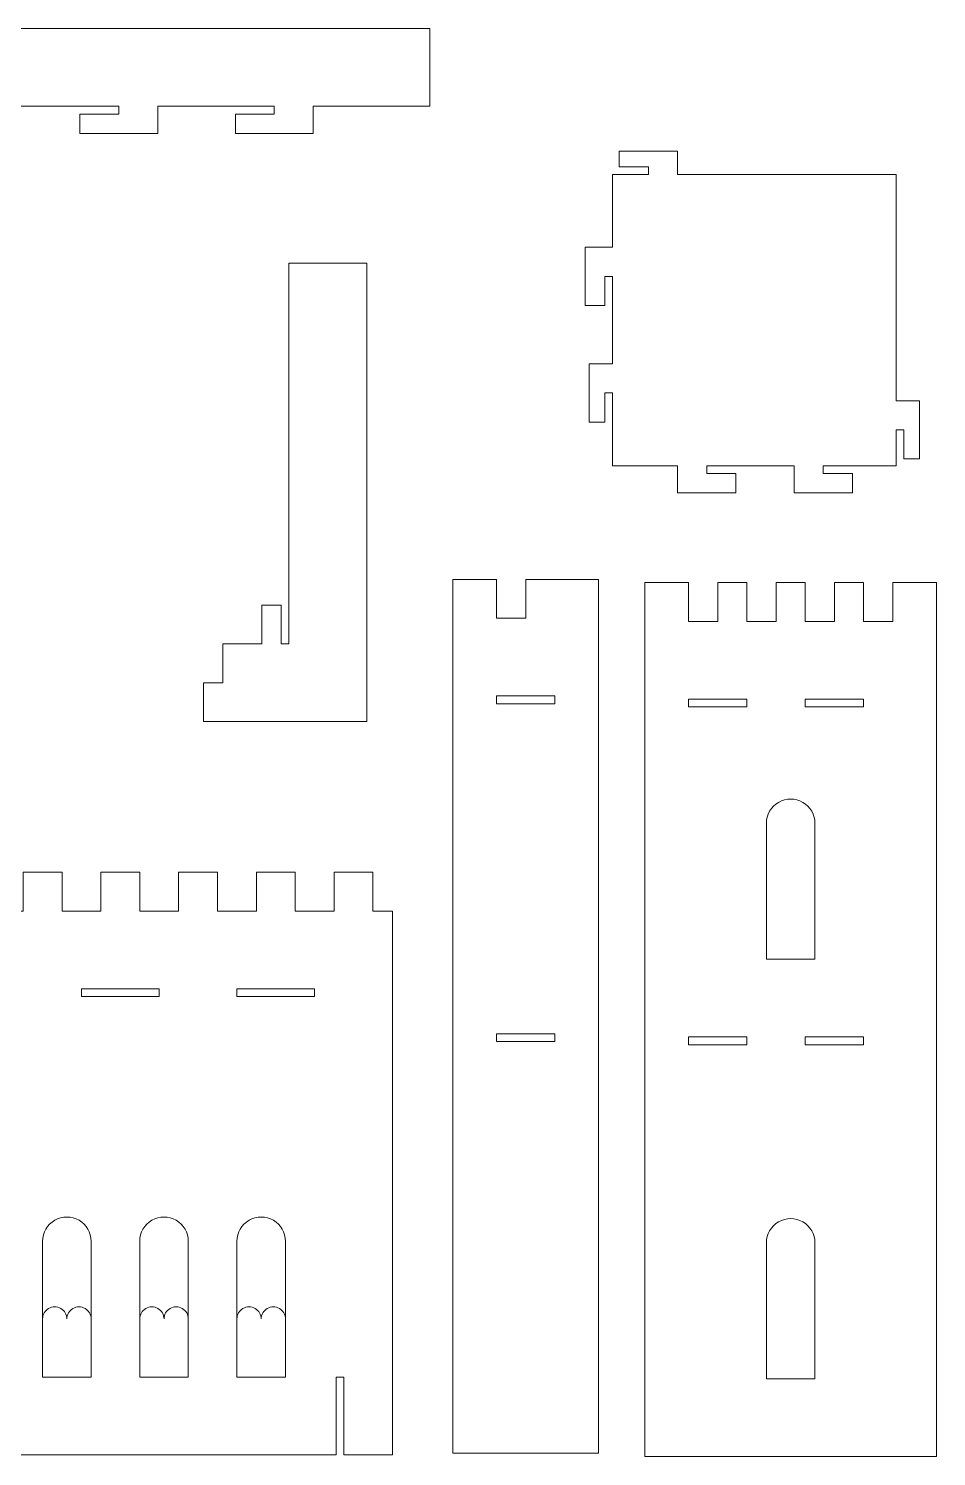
# Model space of a CAD drawing. Header units: millimetres. Extents: x -2182 to 2167, y -566 to 406.
# Drawn here: x -568 to -101, y -329 to 406 of the extents above; entities that cross this region are included whole.
import ezdxf

# ---------------------------------------------------------------- set-up
doc = ezdxf.new("R2010")
doc.units = ezdxf.units.MM
doc.header["$MEASUREMENT"] = 0
doc.layers.add('layer 1', color=7, linetype='Continuous')

msp = doc.modelspace()

# ---------------------------------------------------------------- linework, layer by layer
at = {"layer": 'layer 1', "lineweight": 9}
for points, knots in [([(-361.967, 366.082), (-361.967, 366.082), (-361.967, 406.082), (-361.967, 406.082), (-361.967, 406.082), (-361.967, 406.082), (-961.967, 406.082), (-961.967, 406.082), (-961.967, 406.082), (-961.967, 406.082), (-961.967, 366.082), (-961.967, 366.082), (-961.967, 366.082), (-961.967, 366.082), (-921.967, 366.082), (-921.967, 366.082), (-921.967, 366.082), (-921.967, 366.082), (-921.967, 362.082), (-921.967, 362.082), (-921.967, 362.082), (-921.967, 362.082), (-941.967, 362.082), (-941.967, 362.082), (-941.967, 362.082), (-941.967, 362.082), (-941.967, 352.082), (-941.967, 352.082), (-941.967, 352.082), (-941.967, 352.082), (-901.967, 352.082), (-901.967, 352.082), (-901.967, 352.082), (-901.967, 352.082), (-901.967, 366.082), (-901.967, 366.082), (-901.967, 366.082), (-901.967, 366.082), (-841.967, 366.082), (-841.967, 366.082), (-841.967, 366.082), (-841.967, 366.082), (-841.967, 362.082), (-841.967, 362.082), (-841.967, 362.082), (-841.967, 362.082), (-861.967, 362.082), (-861.967, 362.082), (-861.967, 362.082), (-861.967, 362.082), (-861.967, 352.082), (-861.967, 352.082), (-861.967, 352.082), (-861.967, 352.082), (-821.967, 352.082), (-821.967, 352.082), (-821.967, 352.082), (-821.967, 352.082), (-821.967, 366.082), (-821.967, 366.082), (-821.967, 366.082), (-821.967, 366.082), (-761.967, 366.082), (-761.967, 366.082), (-761.967, 366.082), (-761.967, 366.082), (-761.967, 362.082), (-761.967, 362.082), (-761.967, 362.082), (-761.967, 362.082), (-781.967, 362.082), (-781.967, 362.082), (-781.967, 362.082), (-781.967, 362.082), (-781.967, 352.082), (-781.967, 352.082), (-781.967, 352.082), (-781.967, 352.082), (-741.967, 352.082), (-741.967, 352.082), (-741.967, 352.082), (-741.967, 352.082), (-741.967, 366.082), (-741.967, 366.082), (-741.967, 366.082), (-741.967, 366.082), (-681.967, 366.082), (-681.967, 366.082), (-681.967, 366.082), (-681.967, 366.082), (-681.967, 362.082), (-681.967, 362.082), (-681.967, 362.082), (-681.967, 362.082), (-701.967, 362.082), (-701.967, 362.082), (-701.967, 362.082), (-701.967, 362.082), (-701.967, 352.082), (-701.967, 352.082), (-701.967, 352.082), (-701.967, 352.082), (-661.967, 352.082), (-661.967, 352.082), (-661.967, 352.082), (-661.967, 352.082), (-661.967, 366.082), (-661.967, 366.082), (-661.967, 366.082), (-661.967, 366.082), (-601.967, 366.082), (-601.967, 366.082), (-601.967, 366.082), (-601.967, 366.082), (-601.967, 362.082), (-601.967, 362.082), (-601.967, 362.082), (-601.967, 362.082), (-621.967, 362.082), (-621.967, 362.082), (-621.967, 362.082), (-621.967, 362.082), (-621.967, 352.082), (-621.967, 352.082), (-621.967, 352.082), (-621.967, 352.082), (-581.967, 352.082), (-581.967, 352.082), (-581.967, 352.082), (-581.967, 352.082), (-581.967, 366.082), (-581.967, 366.082), (-581.967, 366.082), (-581.967, 366.082), (-521.967, 366.082), (-521.967, 366.082), (-521.967, 366.082), (-521.967, 366.082), (-521.967, 362.082), (-521.967, 362.082), (-521.967, 362.082), (-521.967, 362.082), (-541.967, 362.082), (-541.967, 362.082), (-541.967, 362.082), (-541.967, 362.082), (-541.967, 352.082), (-541.967, 352.082), (-541.967, 352.082), (-541.967, 352.082), (-501.967, 352.082), (-501.967, 352.082), (-501.967, 352.082), (-501.967, 352.082), (-501.967, 366.082), (-501.967, 366.082), (-501.967, 366.082), (-501.967, 366.082), (-441.967, 366.082), (-441.967, 366.082), (-441.967, 366.082), (-441.967, 366.082), (-441.967, 362.082), (-441.967, 362.082), (-441.967, 362.082), (-441.967, 362.082), (-461.967, 362.082), (-461.967, 362.082), (-461.967, 362.082), (-461.967, 362.082), (-461.967, 352.082), (-461.967, 352.082), (-461.967, 352.082), (-461.967, 352.082), (-421.967, 352.082), (-421.967, 352.082), (-421.967, 352.082), (-421.967, 352.082), (-421.967, 366.082), (-421.967, 366.082), (-421.967, 366.082), (-421.967, 366.082), (-361.967, 366.082), (-361.967, 366.082)], [0, 0, 0, 0, 0.0212766, 0.0212766, 0.0212766, 0.0212766, 0.04255319, 0.04255319, 0.04255319, 0.04255319, 0.06382979, 0.06382979, 0.06382979, 0.06382979, 0.08510638, 0.08510638, 0.08510638, 0.08510638, 0.10638298, 0.10638298, 0.10638298, 0.10638298, 0.12765957, 0.12765957, 0.12765957, 0.12765957, 0.14893617, 0.14893617, 0.14893617, 0.14893617, 0.17021277, 0.17021277, 0.17021277, 0.17021277, 0.19148936, 0.19148936, 0.19148936, 0.19148936, 0.21276596, 0.21276596, 0.21276596, 0.21276596, 0.23404255, 0.23404255, 0.23404255, 0.23404255, 0.25531915, 0.25531915, 0.25531915, 0.25531915, 0.27659574, 0.27659574, 0.27659574, 0.27659574, 0.29787234, 0.29787234, 0.29787234, 0.29787234, 0.31914894, 0.31914894, 0.31914894, 0.31914894, 0.34042553, 0.34042553, 0.34042553, 0.34042553, 0.36170213, 0.36170213, 0.36170213, 0.36170213, 0.38297872, 0.38297872, 0.38297872, 0.38297872, 0.40425532, 0.40425532, 0.40425532, 0.40425532, 0.42553191, 0.42553191, 0.42553191, 0.42553191, 0.44680851, 0.44680851, 0.44680851, 0.44680851, 0.46808511, 0.46808511, 0.46808511, 0.46808511, 0.4893617, 0.4893617, 0.4893617, 0.4893617, 0.5106383, 0.5106383, 0.5106383, 0.5106383, 0.53191489, 0.53191489, 0.53191489, 0.53191489, 0.55319149, 0.55319149, 0.55319149, 0.55319149, 0.57446809, 0.57446809, 0.57446809, 0.57446809, 0.59574468, 0.59574468, 0.59574468, 0.59574468, 0.61702128, 0.61702128, 0.61702128, 0.61702128, 0.63829787, 0.63829787, 0.63829787, 0.63829787, 0.65957447, 0.65957447, 0.65957447, 0.65957447, 0.68085106, 0.68085106, 0.68085106, 0.68085106, 0.70212766, 0.70212766, 0.70212766, 0.70212766, 0.72340426, 0.72340426, 0.72340426, 0.72340426, 0.74468085, 0.74468085, 0.74468085, 0.74468085, 0.76595745, 0.76595745, 0.76595745, 0.76595745, 0.78723404, 0.78723404, 0.78723404, 0.78723404, 0.80851064, 0.80851064, 0.80851064, 0.80851064, 0.82978723, 0.82978723, 0.82978723, 0.82978723, 0.85106383, 0.85106383, 0.85106383, 0.85106383, 0.87234043, 0.87234043, 0.87234043, 0.87234043, 0.89361702, 0.89361702, 0.89361702, 0.89361702, 0.91489362, 0.91489362, 0.91489362, 0.91489362, 0.93617021, 0.93617021, 0.93617021, 0.93617021, 0.95744681, 0.95744681, 0.95744681, 0.95744681, 1, 1, 1, 1]), ([(-121.9249, 330.9411), (-121.9249, 330.9411), (-234.4249, 330.9411), (-234.4249, 330.9411), (-234.4249, 330.9411), (-234.4249, 330.9411), (-234.4249, 342.9411), (-234.4249, 342.9411), (-234.4249, 342.9411), (-234.4249, 342.9411), (-264.4249, 342.9411), (-264.4249, 342.9411), (-264.4249, 342.9411), (-264.4249, 342.9411), (-264.4249, 334.9411), (-264.4249, 334.9411), (-264.4249, 334.9411), (-264.4249, 334.9411), (-249.4249, 334.9411), (-249.4249, 334.9411), (-249.4249, 334.9411), (-249.4249, 334.9411), (-249.4249, 330.9411), (-249.4249, 330.9411), (-249.4249, 330.9411), (-249.4249, 330.9411), (-267.9249, 330.9411), (-267.9249, 330.9411), (-267.9249, 330.9411), (-267.9249, 330.9411), (-267.9249, 293.4411), (-267.9249, 293.4411), (-267.9249, 293.4411), (-267.9249, 293.4411), (-281.9249, 293.4411), (-281.9249, 293.4411), (-281.9249, 293.4411), (-281.9249, 293.4411), (-281.9249, 263.4411), (-281.9249, 263.4411), (-281.9249, 263.4411), (-281.9249, 263.4411), (-271.9249, 263.4411), (-271.9249, 263.4411), (-271.9249, 263.4411), (-271.9249, 263.4411), (-271.9249, 278.4411), (-271.9249, 278.4411), (-271.9249, 278.4411), (-271.9249, 278.4411), (-267.9249, 278.4411), (-267.9249, 278.4411), (-267.9249, 278.4411), (-267.9249, 278.4411), (-267.9249, 233.4411), (-267.9249, 233.4411), (-267.9249, 233.4411), (-267.9249, 233.4411), (-279.9249, 233.4411), (-279.9249, 233.4411), (-279.9249, 233.4411), (-279.9249, 233.4411), (-279.9249, 203.4411), (-279.9249, 203.4411), (-279.9249, 203.4411), (-279.9249, 203.4411), (-271.9249, 203.4411), (-271.9249, 203.4411), (-271.9249, 203.4411), (-271.9249, 203.4411), (-271.9249, 218.4411), (-271.9249, 218.4411), (-271.9249, 218.4411), (-271.9249, 218.4411), (-267.9249, 218.4411), (-267.9249, 218.4411), (-267.9249, 218.4411), (-267.9249, 218.4411), (-267.9249, 180.9411), (-267.9249, 180.9411), (-267.9249, 180.9411), (-267.9249, 180.9411), (-234.4249, 180.9411), (-234.4249, 180.9411), (-234.4249, 180.9411), (-234.4249, 180.9411), (-234.4249, 166.9411), (-234.4249, 166.9411), (-234.4249, 166.9411), (-234.4249, 166.9411), (-204.4249, 166.9411), (-204.4249, 166.9411), (-204.4249, 166.9411), (-204.4249, 166.9411), (-204.4249, 176.9411), (-204.4249, 176.9411), (-204.4249, 176.9411), (-204.4249, 176.9411), (-219.4249, 176.9411), (-219.4249, 176.9411), (-219.4249, 176.9411), (-219.4249, 176.9411), (-219.4249, 180.9411), (-219.4249, 180.9411), (-219.4249, 180.9411), (-219.4249, 180.9411), (-174.4249, 180.9411), (-174.4249, 180.9411), (-174.4249, 180.9411), (-174.4249, 180.9411), (-174.4249, 166.9411), (-174.4249, 166.9411), (-174.4249, 166.9411), (-174.4249, 166.9411), (-144.4249, 166.9411), (-144.4249, 166.9411), (-144.4249, 166.9411), (-144.4249, 166.9411), (-144.4249, 176.9411), (-144.4249, 176.9411), (-144.4249, 176.9411), (-144.4249, 176.9411), (-159.4249, 176.9411), (-159.4249, 176.9411), (-159.4249, 176.9411), (-159.4249, 176.9411), (-159.4249, 180.9411), (-159.4249, 180.9411), (-159.4249, 180.9411), (-159.4249, 180.9411), (-121.9249, 180.9411), (-121.9249, 180.9411), (-121.9249, 180.9411), (-121.9249, 180.9411), (-121.9249, 199.4411), (-121.9249, 199.4411), (-121.9249, 199.4411), (-121.9249, 199.4411), (-117.9249, 199.4411), (-117.9249, 199.4411), (-117.9249, 199.4411), (-117.9249, 199.4411), (-117.9249, 184.4411), (-117.9249, 184.4411), (-117.9249, 184.4411), (-117.9249, 184.4411), (-109.9249, 184.4411), (-109.9249, 184.4411), (-109.9249, 184.4411), (-109.9249, 184.4411), (-109.9249, 214.4411), (-109.9249, 214.4411), (-109.9249, 214.4411), (-109.9249, 214.4411), (-121.9249, 214.4411), (-121.9249, 214.4411), (-121.9249, 214.4411), (-121.9249, 214.4411), (-121.9249, 330.9411), (-121.9249, 330.9411)], [0, 0, 0, 0, 0.02439024, 0.02439024, 0.02439024, 0.02439024, 0.04878049, 0.04878049, 0.04878049, 0.04878049, 0.07317073, 0.07317073, 0.07317073, 0.07317073, 0.09756098, 0.09756098, 0.09756098, 0.09756098, 0.12195122, 0.12195122, 0.12195122, 0.12195122, 0.14634146, 0.14634146, 0.14634146, 0.14634146, 0.17073171, 0.17073171, 0.17073171, 0.17073171, 0.19512195, 0.19512195, 0.19512195, 0.19512195, 0.2195122, 0.2195122, 0.2195122, 0.2195122, 0.24390244, 0.24390244, 0.24390244, 0.24390244, 0.26829268, 0.26829268, 0.26829268, 0.26829268, 0.29268293, 0.29268293, 0.29268293, 0.29268293, 0.31707317, 0.31707317, 0.31707317, 0.31707317, 0.34146341, 0.34146341, 0.34146341, 0.34146341, 0.36585366, 0.36585366, 0.36585366, 0.36585366, 0.3902439, 0.3902439, 0.3902439, 0.3902439, 0.41463415, 0.41463415, 0.41463415, 0.41463415, 0.43902439, 0.43902439, 0.43902439, 0.43902439, 0.46341463, 0.46341463, 0.46341463, 0.46341463, 0.48780488, 0.48780488, 0.48780488, 0.48780488, 0.51219512, 0.51219512, 0.51219512, 0.51219512, 0.53658537, 0.53658537, 0.53658537, 0.53658537, 0.56097561, 0.56097561, 0.56097561, 0.56097561, 0.58536585, 0.58536585, 0.58536585, 0.58536585, 0.6097561, 0.6097561, 0.6097561, 0.6097561, 0.63414634, 0.63414634, 0.63414634, 0.63414634, 0.65853659, 0.65853659, 0.65853659, 0.65853659, 0.68292683, 0.68292683, 0.68292683, 0.68292683, 0.70731707, 0.70731707, 0.70731707, 0.70731707, 0.73170732, 0.73170732, 0.73170732, 0.73170732, 0.75609756, 0.75609756, 0.75609756, 0.75609756, 0.7804878, 0.7804878, 0.7804878, 0.7804878, 0.80487805, 0.80487805, 0.80487805, 0.80487805, 0.82926829, 0.82926829, 0.82926829, 0.82926829, 0.85365854, 0.85365854, 0.85365854, 0.85365854, 0.87804878, 0.87804878, 0.87804878, 0.87804878, 0.90243902, 0.90243902, 0.90243902, 0.90243902, 0.92682927, 0.92682927, 0.92682927, 0.92682927, 0.95121951, 0.95121951, 0.95121951, 0.95121951, 1, 1, 1, 1]), ([(-436.4203, 89.1882), (-436.4203, 89.1882), (-434.4203, 89.1882), (-434.4203, 89.1882), (-434.4203, 89.1882), (-434.4203, 89.1882), (-438.4203, 89.1882), (-438.4203, 89.1882), (-438.4203, 89.1882), (-438.4203, 89.1882), (-438.4203, 109.1882), (-438.4203, 109.1882), (-438.4203, 109.1882), (-438.4203, 109.1882), (-448.4203, 109.1882), (-448.4203, 109.1882), (-448.4203, 109.1882), (-448.4203, 109.1882), (-448.4203, 89.1882), (-448.4203, 89.1882), (-448.4203, 89.1882), (-448.4203, 89.1882), (-468.4203, 89.1882), (-468.4203, 89.1882), (-468.4203, 89.1882), (-468.4203, 89.1882), (-468.4203, 69.1882), (-468.4203, 69.1882), (-468.4203, 69.1882), (-468.4203, 69.1882), (-478.4203, 69.1882), (-478.4203, 69.1882), (-478.4203, 69.1882), (-478.4203, 69.1882), (-478.4203, 49.1882), (-478.4203, 49.1882), (-478.4203, 49.1882), (-478.4203, 49.1882), (-436.4203, 49.1882), (-436.4203, 49.1882), (-436.4203, 49.1882), (-436.4203, 49.1882), (-434.4203, 49.1882), (-434.4203, 49.1882), (-434.4203, 49.1882), (-434.4203, 49.1882), (-394.4203, 49.1882), (-394.4203, 49.1882), (-394.4203, 49.1882), (-394.4203, 49.1882), (-394.4203, 285.1882), (-394.4203, 285.1882), (-394.4203, 285.1882), (-394.4203, 285.1882), (-434.4203, 285.1882), (-434.4203, 285.1882), (-434.4203, 285.1882), (-434.4203, 285.1882), (-434.4203, 109.1882), (-434.4203, 109.1882), (-434.4203, 109.1882), (-434.4203, 109.1882), (-434.4203, 89.1882), (-434.4203, 89.1882), (-434.4203, 89.1882), (-434.4203, 89.1882), (-436.4203, 89.1882), (-436.4203, 89.1882)], [0, 0, 0, 0, 0.05555556, 0.05555556, 0.05555556, 0.05555556, 0.11111111, 0.11111111, 0.11111111, 0.11111111, 0.16666667, 0.16666667, 0.16666667, 0.16666667, 0.22222222, 0.22222222, 0.22222222, 0.22222222, 0.27777778, 0.27777778, 0.27777778, 0.27777778, 0.33333333, 0.33333333, 0.33333333, 0.33333333, 0.38888889, 0.38888889, 0.38888889, 0.38888889, 0.44444444, 0.44444444, 0.44444444, 0.44444444, 0.5, 0.5, 0.5, 0.5, 0.55555556, 0.55555556, 0.55555556, 0.55555556, 0.61111111, 0.61111111, 0.61111111, 0.61111111, 0.66666667, 0.66666667, 0.66666667, 0.66666667, 0.72222222, 0.72222222, 0.72222222, 0.72222222, 0.77777778, 0.77777778, 0.77777778, 0.77777778, 0.83333333, 0.83333333, 0.83333333, 0.83333333, 0.88888889, 0.88888889, 0.88888889, 0.88888889, 1, 1, 1, 1]), ([(-350.0876, 122.4136), (-350.0876, 122.4136), (-327.5876, 122.4136), (-327.5876, 122.4136), (-327.5876, 122.4136), (-327.5876, 122.4136), (-327.5876, 102.4136), (-327.5876, 102.4136), (-327.5876, 102.4136), (-327.5876, 102.4136), (-312.5876, 102.4136), (-312.5876, 102.4136), (-312.5876, 102.4136), (-312.5876, 102.4136), (-312.5876, 122.4136), (-312.5876, 122.4136), (-312.5876, 122.4136), (-312.5876, 122.4136), (-275.0876, 122.4136), (-275.0876, 122.4136), (-275.0876, 122.4136), (-275.0876, 122.4136), (-275.0876, -327.5864), (-275.0876, -327.5864), (-275.0876, -327.5864), (-275.0876, -327.5864), (-350.0876, -327.5864), (-350.0876, -327.5864), (-350.0876, -327.5864), (-350.0876, -327.5864), (-350.0876, 122.4136), (-350.0876, 122.4136)], [0, 0, 0, 0, 0.11111111, 0.11111111, 0.11111111, 0.11111111, 0.22222222, 0.22222222, 0.22222222, 0.22222222, 0.33333333, 0.33333333, 0.33333333, 0.33333333, 0.44444444, 0.44444444, 0.44444444, 0.44444444, 0.55555556, 0.55555556, 0.55555556, 0.55555556, 0.66666667, 0.66666667, 0.66666667, 0.66666667, 0.77777778, 0.77777778, 0.77777778, 0.77777778, 1, 1, 1, 1]), ([(-251.2275, 120.7873), (-251.2275, 120.7873), (-228.7275, 120.7873), (-228.7275, 120.7873), (-228.7275, 120.7873), (-228.7275, 120.7873), (-228.7275, 100.7873), (-228.7275, 100.7873), (-228.7275, 100.7873), (-228.7275, 100.7873), (-213.7275, 100.7873), (-213.7275, 100.7873), (-213.7275, 100.7873), (-213.7275, 100.7873), (-213.7275, 120.7873), (-213.7275, 120.7873), (-213.7275, 120.7873), (-213.7275, 120.7873), (-198.7275, 120.7873), (-198.7275, 120.7873), (-198.7275, 120.7873), (-198.7275, 120.7873), (-198.7275, 100.7873), (-198.7275, 100.7873), (-198.7275, 100.7873), (-198.7275, 100.7873), (-183.7275, 100.7873), (-183.7275, 100.7873), (-183.7275, 100.7873), (-183.7275, 100.7873), (-183.7275, 120.7873), (-183.7275, 120.7873), (-183.7275, 120.7873), (-183.7275, 120.7873), (-168.7275, 120.7873), (-168.7275, 120.7873), (-168.7275, 120.7873), (-168.7275, 120.7873), (-168.7275, 100.7873), (-168.7275, 100.7873), (-168.7275, 100.7873), (-168.7275, 100.7873), (-153.7275, 100.7873), (-153.7275, 100.7873), (-153.7275, 100.7873), (-153.7275, 100.7873), (-153.7275, 120.7873), (-153.7275, 120.7873), (-153.7275, 120.7873), (-153.7275, 120.7873), (-138.7275, 120.7873), (-138.7275, 120.7873), (-138.7275, 120.7873), (-138.7275, 120.7873), (-138.7275, 100.7873), (-138.7275, 100.7873), (-138.7275, 100.7873), (-138.7275, 100.7873), (-123.7275, 100.7873), (-123.7275, 100.7873), (-123.7275, 100.7873), (-123.7275, 100.7873), (-123.7275, 120.7873), (-123.7275, 120.7873), (-123.7275, 120.7873), (-123.7275, 120.7873), (-101.2275, 120.7873), (-101.2275, 120.7873), (-101.2275, 120.7873), (-101.2275, 120.7873), (-101.2275, -329.2127), (-101.2275, -329.2127), (-101.2275, -329.2127), (-101.2275, -329.2127), (-251.2275, -329.2127), (-251.2275, -329.2127), (-251.2275, -329.2127), (-251.2275, -329.2127), (-251.2275, 120.7873), (-251.2275, 120.7873)], [0, 0, 0, 0, 0.04761905, 0.04761905, 0.04761905, 0.04761905, 0.0952381, 0.0952381, 0.0952381, 0.0952381, 0.14285714, 0.14285714, 0.14285714, 0.14285714, 0.19047619, 0.19047619, 0.19047619, 0.19047619, 0.23809524, 0.23809524, 0.23809524, 0.23809524, 0.28571429, 0.28571429, 0.28571429, 0.28571429, 0.33333333, 0.33333333, 0.33333333, 0.33333333, 0.38095238, 0.38095238, 0.38095238, 0.38095238, 0.42857143, 0.42857143, 0.42857143, 0.42857143, 0.47619048, 0.47619048, 0.47619048, 0.47619048, 0.52380952, 0.52380952, 0.52380952, 0.52380952, 0.57142857, 0.57142857, 0.57142857, 0.57142857, 0.61904762, 0.61904762, 0.61904762, 0.61904762, 0.66666667, 0.66666667, 0.66666667, 0.66666667, 0.71428571, 0.71428571, 0.71428571, 0.71428571, 0.76190476, 0.76190476, 0.76190476, 0.76190476, 0.80952381, 0.80952381, 0.80952381, 0.80952381, 0.85714286, 0.85714286, 0.85714286, 0.85714286, 0.9047619, 0.9047619, 0.9047619, 0.9047619, 1, 1, 1, 1]), ([(-611.2001, -328.413), (-611.2001, -328.413), (-611.2001, -238.413), (-611.2001, -238.413), (-611.2001, -238.413), (-611.2001, -213.4044), (-624.5421, -190.2955), (-646.2001, -177.7912), (-646.2001, -177.7912), (-667.8582, -165.2869), (-694.5421, -165.2869), (-716.2001, -177.7912), (-716.2001, -177.7912), (-737.8582, -190.2955), (-751.2001, -213.4044), (-751.2001, -238.413), (-751.2001, -238.413), (-751.2001, -238.413), (-751.2001, -328.413), (-751.2001, -328.413), (-751.2001, -328.413), (-751.2001, -328.413), (-776.2001, -328.413), (-776.2001, -328.413), (-776.2001, -328.413), (-776.2001, -328.413), (-776.2001, -288.413), (-776.2001, -288.413), (-776.2001, -288.413), (-776.2001, -288.413), (-780.2001, -288.413), (-780.2001, -288.413), (-780.2001, -288.413), (-780.2001, -288.413), (-780.2001, -328.413), (-780.2001, -328.413), (-780.2001, -328.413), (-780.2001, -328.413), (-952.2001, -328.413), (-952.2001, -328.413), (-952.2001, -328.413), (-952.2001, -328.413), (-952.2001, -288.413), (-952.2001, -288.413), (-952.2001, -288.413), (-952.2001, -288.413), (-956.2001, -288.413), (-956.2001, -288.413), (-956.2001, -288.413), (-956.2001, -288.413), (-956.2001, -328.413), (-956.2001, -328.413), (-956.2001, -328.413), (-956.2001, -328.413), (-981.2001, -328.413), (-981.2001, -328.413), (-981.2001, -328.413), (-981.2001, -328.413), (-981.2001, -48.413), (-981.2001, -48.413), (-981.2001, -48.413), (-981.2001, -48.413), (-971.2001, -48.413), (-971.2001, -48.413), (-971.2001, -48.413), (-971.2001, -48.413), (-971.2001, -28.413), (-971.2001, -28.413), (-971.2001, -28.413), (-971.2001, -28.413), (-951.2001, -28.413), (-951.2001, -28.413), (-951.2001, -28.413), (-951.2001, -28.413), (-951.2001, -48.413), (-951.2001, -48.413), (-951.2001, -48.413), (-951.2001, -48.413), (-931.2001, -48.413), (-931.2001, -48.413), (-931.2001, -48.413), (-931.2001, -48.413), (-931.2001, -28.413), (-931.2001, -28.413), (-931.2001, -28.413), (-931.2001, -28.413), (-911.2001, -28.413), (-911.2001, -28.413), (-911.2001, -28.413), (-911.2001, -28.413), (-911.2001, -48.413), (-911.2001, -48.413), (-911.2001, -48.413), (-911.2001, -48.413), (-891.2001, -48.413), (-891.2001, -48.413), (-891.2001, -48.413), (-891.2001, -48.413), (-891.2001, -28.413), (-891.2001, -28.413), (-891.2001, -28.413), (-891.2001, -28.413), (-871.2001, -28.413), (-871.2001, -28.413), (-871.2001, -28.413), (-871.2001, -28.413), (-871.2001, -48.413), (-871.2001, -48.413), (-871.2001, -48.413), (-871.2001, -48.413), (-851.2001, -48.413), (-851.2001, -48.413), (-851.2001, -48.413), (-851.2001, -48.413), (-851.2001, -28.413), (-851.2001, -28.413), (-851.2001, -28.413), (-851.2001, -28.413), (-831.2001, -28.413), (-831.2001, -28.413), (-831.2001, -28.413), (-831.2001, -28.413), (-831.2001, -48.413), (-831.2001, -48.413), (-831.2001, -48.413), (-831.2001, -48.413), (-811.2001, -48.413), (-811.2001, -48.413), (-811.2001, -48.413), (-811.2001, -48.413), (-811.2001, -28.413), (-811.2001, -28.413), (-811.2001, -28.413), (-811.2001, -28.413), (-791.2001, -28.413), (-791.2001, -28.413), (-791.2001, -28.413), (-791.2001, -28.413), (-791.2001, -48.413), (-791.2001, -48.413), (-791.2001, -48.413), (-791.2001, -48.413), (-771.2001, -48.413), (-771.2001, -48.413), (-771.2001, -48.413), (-771.2001, -48.413), (-771.2001, -28.413), (-771.2001, -28.413), (-771.2001, -28.413), (-771.2001, -28.413), (-751.2001, -28.413), (-751.2001, -28.413), (-751.2001, -28.413), (-751.2001, -28.413), (-751.2001, -48.413), (-751.2001, -48.413), (-751.2001, -48.413), (-751.2001, -48.413), (-731.2001, -48.413), (-731.2001, -48.413), (-731.2001, -48.413), (-731.2001, -48.413), (-731.2001, -28.413), (-731.2001, -28.413), (-731.2001, -28.413), (-731.2001, -28.413), (-711.2001, -28.413), (-711.2001, -28.413), (-711.2001, -28.413), (-711.2001, -28.413), (-711.2001, -48.413), (-711.2001, -48.413), (-711.2001, -48.413), (-711.2001, -48.413), (-691.2001, -48.413), (-691.2001, -48.413), (-691.2001, -48.413), (-691.2001, -48.413), (-691.2001, -28.413), (-691.2001, -28.413), (-691.2001, -28.413), (-691.2001, -28.413), (-671.2001, -28.413), (-671.2001, -28.413), (-671.2001, -28.413), (-671.2001, -28.413), (-671.2001, -48.413), (-671.2001, -48.413), (-671.2001, -48.413), (-671.2001, -48.413), (-651.2001, -48.413), (-651.2001, -48.413), (-651.2001, -48.413), (-651.2001, -48.413), (-651.2001, -28.413), (-651.2001, -28.413), (-651.2001, -28.413), (-651.2001, -28.413), (-631.2001, -28.413), (-631.2001, -28.413), (-631.2001, -28.413), (-631.2001, -28.413), (-631.2001, -48.413), (-631.2001, -48.413), (-631.2001, -48.413), (-631.2001, -48.413), (-611.2001, -48.413), (-611.2001, -48.413), (-611.2001, -48.413), (-611.2001, -48.413), (-611.2001, -28.413), (-611.2001, -28.413), (-611.2001, -28.413), (-611.2001, -28.413), (-591.2001, -28.413), (-591.2001, -28.413), (-591.2001, -28.413), (-591.2001, -28.413), (-591.2001, -48.413), (-591.2001, -48.413), (-591.2001, -48.413), (-591.2001, -48.413), (-571.2001, -48.413), (-571.2001, -48.413), (-571.2001, -48.413), (-571.2001, -48.413), (-571.2001, -28.413), (-571.2001, -28.413), (-571.2001, -28.413), (-571.2001, -28.413), (-551.2001, -28.413), (-551.2001, -28.413), (-551.2001, -28.413), (-551.2001, -28.413), (-551.2001, -48.413), (-551.2001, -48.413), (-551.2001, -48.413), (-551.2001, -48.413), (-531.2001, -48.413), (-531.2001, -48.413), (-531.2001, -48.413), (-531.2001, -48.413), (-531.2001, -28.413), (-531.2001, -28.413), (-531.2001, -28.413), (-531.2001, -28.413), (-511.2001, -28.413), (-511.2001, -28.413), (-511.2001, -28.413), (-511.2001, -28.413), (-511.2001, -48.413), (-511.2001, -48.413), (-511.2001, -48.413), (-511.2001, -48.413), (-491.2001, -48.413), (-491.2001, -48.413), (-491.2001, -48.413), (-491.2001, -48.413), (-491.2001, -28.413), (-491.2001, -28.413), (-491.2001, -28.413), (-491.2001, -28.413), (-471.2001, -28.413), (-471.2001, -28.413), (-471.2001, -28.413), (-471.2001, -28.413), (-471.2001, -48.413), (-471.2001, -48.413), (-471.2001, -48.413), (-471.2001, -48.413), (-451.2001, -48.413), (-451.2001, -48.413), (-451.2001, -48.413), (-451.2001, -48.413), (-451.2001, -28.413), (-451.2001, -28.413), (-451.2001, -28.413), (-451.2001, -28.413), (-431.2001, -28.413), (-431.2001, -28.413), (-431.2001, -28.413), (-431.2001, -28.413), (-431.2001, -48.413), (-431.2001, -48.413), (-431.2001, -48.413), (-431.2001, -48.413), (-411.2001, -48.413), (-411.2001, -48.413), (-411.2001, -48.413), (-411.2001, -48.413), (-411.2001, -28.413), (-411.2001, -28.413), (-411.2001, -28.413), (-411.2001, -28.413), (-391.2001, -28.413), (-391.2001, -28.413), (-391.2001, -28.413), (-391.2001, -28.413), (-391.2001, -48.413), (-391.2001, -48.413), (-391.2001, -48.413), (-391.2001, -48.413), (-381.2001, -48.413), (-381.2001, -48.413), (-381.2001, -48.413), (-381.2001, -48.413), (-381.2001, -328.413), (-381.2001, -328.413), (-381.2001, -328.413), (-381.2001, -328.413), (-406.2001, -328.413), (-406.2001, -328.413), (-406.2001, -328.413), (-406.2001, -328.413), (-406.2001, -288.413), (-406.2001, -288.413), (-406.2001, -288.413), (-406.2001, -288.413), (-410.2001, -288.413), (-410.2001, -288.413), (-410.2001, -288.413), (-410.2001, -288.413), (-410.2001, -328.413), (-410.2001, -328.413), (-410.2001, -328.413), (-410.2001, -328.413), (-582.2001, -328.413), (-582.2001, -328.413), (-582.2001, -328.413), (-582.2001, -328.413), (-582.2001, -288.413), (-582.2001, -288.413), (-582.2001, -288.413), (-582.2001, -288.413), (-586.2001, -288.413), (-586.2001, -288.413), (-586.2001, -288.413), (-586.2001, -288.413), (-586.2001, -328.413), (-586.2001, -328.413), (-586.2001, -328.413), (-586.2001, -328.413), (-611.2001, -328.413), (-611.2001, -328.413)], [0, 0, 0, 0, 0.01149425, 0.01149425, 0.01149425, 0.01149425, 0.02298851, 0.02298851, 0.02298851, 0.02298851, 0.03448276, 0.03448276, 0.03448276, 0.03448276, 0.04597701, 0.04597701, 0.04597701, 0.04597701, 0.05747126, 0.05747126, 0.05747126, 0.05747126, 0.06896552, 0.06896552, 0.06896552, 0.06896552, 0.08045977, 0.08045977, 0.08045977, 0.08045977, 0.09195402, 0.09195402, 0.09195402, 0.09195402, 0.10344828, 0.10344828, 0.10344828, 0.10344828, 0.11494253, 0.11494253, 0.11494253, 0.11494253, 0.12643678, 0.12643678, 0.12643678, 0.12643678, 0.13793103, 0.13793103, 0.13793103, 0.13793103, 0.14942529, 0.14942529, 0.14942529, 0.14942529, 0.16091954, 0.16091954, 0.16091954, 0.16091954, 0.17241379, 0.17241379, 0.17241379, 0.17241379, 0.18390805, 0.18390805, 0.18390805, 0.18390805, 0.1954023, 0.1954023, 0.1954023, 0.1954023, 0.20689655, 0.20689655, 0.20689655, 0.20689655, 0.2183908, 0.2183908, 0.2183908, 0.2183908, 0.22988506, 0.22988506, 0.22988506, 0.22988506, 0.24137931, 0.24137931, 0.24137931, 0.24137931, 0.25287356, 0.25287356, 0.25287356, 0.25287356, 0.26436782, 0.26436782, 0.26436782, 0.26436782, 0.27586207, 0.27586207, 0.27586207, 0.27586207, 0.28735632, 0.28735632, 0.28735632, 0.28735632, 0.29885057, 0.29885057, 0.29885057, 0.29885057, 0.31034483, 0.31034483, 0.31034483, 0.31034483, 0.32183908, 0.32183908, 0.32183908, 0.32183908, 0.33333333, 0.33333333, 0.33333333, 0.33333333, 0.34482759, 0.34482759, 0.34482759, 0.34482759, 0.35632184, 0.35632184, 0.35632184, 0.35632184, 0.36781609, 0.36781609, 0.36781609, 0.36781609, 0.37931034, 0.37931034, 0.37931034, 0.37931034, 0.3908046, 0.3908046, 0.3908046, 0.3908046, 0.40229885, 0.40229885, 0.40229885, 0.40229885, 0.4137931, 0.4137931, 0.4137931, 0.4137931, 0.42528736, 0.42528736, 0.42528736, 0.42528736, 0.43678161, 0.43678161, 0.43678161, 0.43678161, 0.44827586, 0.44827586, 0.44827586, 0.44827586, 0.45977011, 0.45977011, 0.45977011, 0.45977011, 0.47126437, 0.47126437, 0.47126437, 0.47126437, 0.48275862, 0.48275862, 0.48275862, 0.48275862, 0.49425287, 0.49425287, 0.49425287, 0.49425287, 0.50574713, 0.50574713, 0.50574713, 0.50574713, 0.51724138, 0.51724138, 0.51724138, 0.51724138, 0.52873563, 0.52873563, 0.52873563, 0.52873563, 0.54022989, 0.54022989, 0.54022989, 0.54022989, 0.55172414, 0.55172414, 0.55172414, 0.55172414, 0.56321839, 0.56321839, 0.56321839, 0.56321839, 0.57471264, 0.57471264, 0.57471264, 0.57471264, 0.5862069, 0.5862069, 0.5862069, 0.5862069, 0.59770115, 0.59770115, 0.59770115, 0.59770115, 0.6091954, 0.6091954, 0.6091954, 0.6091954, 0.62068966, 0.62068966, 0.62068966, 0.62068966, 0.63218391, 0.63218391, 0.63218391, 0.63218391, 0.64367816, 0.64367816, 0.64367816, 0.64367816, 0.65517241, 0.65517241, 0.65517241, 0.65517241, 0.66666667, 0.66666667, 0.66666667, 0.66666667, 0.67816092, 0.67816092, 0.67816092, 0.67816092, 0.68965517, 0.68965517, 0.68965517, 0.68965517, 0.70114943, 0.70114943, 0.70114943, 0.70114943, 0.71264368, 0.71264368, 0.71264368, 0.71264368, 0.72413793, 0.72413793, 0.72413793, 0.72413793, 0.73563218, 0.73563218, 0.73563218, 0.73563218, 0.74712644, 0.74712644, 0.74712644, 0.74712644, 0.75862069, 0.75862069, 0.75862069, 0.75862069, 0.77011494, 0.77011494, 0.77011494, 0.77011494, 0.7816092, 0.7816092, 0.7816092, 0.7816092, 0.79310345, 0.79310345, 0.79310345, 0.79310345, 0.8045977, 0.8045977, 0.8045977, 0.8045977, 0.81609195, 0.81609195, 0.81609195, 0.81609195, 0.82758621, 0.82758621, 0.82758621, 0.82758621, 0.83908046, 0.83908046, 0.83908046, 0.83908046, 0.85057471, 0.85057471, 0.85057471, 0.85057471, 0.86206897, 0.86206897, 0.86206897, 0.86206897, 0.87356322, 0.87356322, 0.87356322, 0.87356322, 0.88505747, 0.88505747, 0.88505747, 0.88505747, 0.89655172, 0.89655172, 0.89655172, 0.89655172, 0.90804598, 0.90804598, 0.90804598, 0.90804598, 0.91954023, 0.91954023, 0.91954023, 0.91954023, 0.93103448, 0.93103448, 0.93103448, 0.93103448, 0.94252874, 0.94252874, 0.94252874, 0.94252874, 0.95402299, 0.95402299, 0.95402299, 0.95402299, 0.96551724, 0.96551724, 0.96551724, 0.96551724, 0.97701149, 0.97701149, 0.97701149, 0.97701149, 1, 1, 1, 1])]:
    msp.add_open_spline(points, degree=3, knots=knots, dxfattribs=at)
at = {"layer": 'layer 1', "color": 1, "lineweight": 9}
for points, knots in [([(-327.5876, 62.4136), (-327.5876, 62.4136), (-297.5876, 62.4136), (-297.5876, 62.4136), (-297.5876, 62.4136), (-297.5876, 62.4136), (-297.5876, 58.4136), (-297.5876, 58.4136), (-297.5876, 58.4136), (-297.5876, 58.4136), (-327.5876, 58.4136), (-327.5876, 58.4136), (-327.5876, 58.4136), (-327.5876, 58.4136), (-327.5876, 62.4136), (-327.5876, 62.4136)], [0, 0, 0, 0, 0.2, 0.2, 0.2, 0.2, 0.4, 0.4, 0.4, 0.4, 0.6, 0.6, 0.6, 0.6, 1, 1, 1, 1]), ([(-228.7275, 60.7873), (-228.7275, 60.7873), (-198.7275, 60.7873), (-198.7275, 60.7873), (-198.7275, 60.7873), (-198.7275, 60.7873), (-198.7275, 56.7873), (-198.7275, 56.7873), (-198.7275, 56.7873), (-198.7275, 56.7873), (-228.7275, 56.7873), (-228.7275, 56.7873), (-228.7275, 56.7873), (-228.7275, 56.7873), (-228.7275, 60.7873), (-228.7275, 60.7873)], [0, 0, 0, 0, 0.2, 0.2, 0.2, 0.2, 0.4, 0.4, 0.4, 0.4, 0.6, 0.6, 0.6, 0.6, 1, 1, 1, 1]), ([(-168.7275, 60.7873), (-168.7275, 60.7873), (-138.7275, 60.7873), (-138.7275, 60.7873), (-138.7275, 60.7873), (-138.7275, 60.7873), (-138.7275, 56.7873), (-138.7275, 56.7873), (-138.7275, 56.7873), (-138.7275, 56.7873), (-168.7275, 56.7873), (-168.7275, 56.7873), (-168.7275, 56.7873), (-168.7275, 56.7873), (-168.7275, 60.7873), (-168.7275, 60.7873)], [0, 0, 0, 0, 0.2, 0.2, 0.2, 0.2, 0.4, 0.4, 0.4, 0.4, 0.6, 0.6, 0.6, 0.6, 1, 1, 1, 1]), ([(-188.7275, -73.2127), (-188.7275, -73.2127), (-188.7275, -3.2127), (-188.7275, -3.2127), (-188.7275, -3.2127), (-188.7275, 1.2531), (-186.345, 5.3797), (-182.4775, 7.6126), (-182.4775, 7.6126), (-178.61, 9.8455), (-173.845, 9.8455), (-169.9775, 7.6126), (-169.9775, 7.6126), (-166.11, 5.3797), (-163.7275, 1.2531), (-163.7275, -3.2127), (-163.7275, -3.2127), (-163.7275, -3.2127), (-163.7275, -73.2127), (-163.7275, -73.2127), (-163.7275, -73.2127), (-163.7275, -73.2127), (-188.7275, -73.2127), (-188.7275, -73.2127)], [0, 0, 0, 0, 0.14285714, 0.14285714, 0.14285714, 0.14285714, 0.28571429, 0.28571429, 0.28571429, 0.28571429, 0.42857143, 0.42857143, 0.42857143, 0.42857143, 0.57142857, 0.57142857, 0.57142857, 0.57142857, 0.71428571, 0.71428571, 0.71428571, 0.71428571, 1, 1, 1, 1]), ([(-541.2001, -88.413), (-541.2001, -88.413), (-501.2001, -88.413), (-501.2001, -88.413), (-501.2001, -88.413), (-501.2001, -88.413), (-501.2001, -92.413), (-501.2001, -92.413), (-501.2001, -92.413), (-501.2001, -92.413), (-541.2001, -92.413), (-541.2001, -92.413), (-541.2001, -92.413), (-541.2001, -92.413), (-541.2001, -88.413), (-541.2001, -88.413)], [0, 0, 0, 0, 0.2, 0.2, 0.2, 0.2, 0.4, 0.4, 0.4, 0.4, 0.6, 0.6, 0.6, 0.6, 1, 1, 1, 1]), ([(-461.2001, -88.413), (-461.2001, -88.413), (-421.2001, -88.413), (-421.2001, -88.413), (-421.2001, -88.413), (-421.2001, -88.413), (-421.2001, -92.413), (-421.2001, -92.413), (-421.2001, -92.413), (-421.2001, -92.413), (-461.2001, -92.413), (-461.2001, -92.413), (-461.2001, -92.413), (-461.2001, -92.413), (-461.2001, -88.413), (-461.2001, -88.413)], [0, 0, 0, 0, 0.2, 0.2, 0.2, 0.2, 0.4, 0.4, 0.4, 0.4, 0.6, 0.6, 0.6, 0.6, 1, 1, 1, 1]), ([(-327.5876, -111.5864), (-327.5876, -111.5864), (-297.5876, -111.5864), (-297.5876, -111.5864), (-297.5876, -111.5864), (-297.5876, -111.5864), (-297.5876, -115.5864), (-297.5876, -115.5864), (-297.5876, -115.5864), (-297.5876, -115.5864), (-327.5876, -115.5864), (-327.5876, -115.5864), (-327.5876, -115.5864), (-327.5876, -115.5864), (-327.5876, -111.5864), (-327.5876, -111.5864)], [0, 0, 0, 0, 0.2, 0.2, 0.2, 0.2, 0.4, 0.4, 0.4, 0.4, 0.6, 0.6, 0.6, 0.6, 1, 1, 1, 1]), ([(-228.7275, -113.2127), (-228.7275, -113.2127), (-198.7275, -113.2127), (-198.7275, -113.2127), (-198.7275, -113.2127), (-198.7275, -113.2127), (-198.7275, -117.2127), (-198.7275, -117.2127), (-198.7275, -117.2127), (-198.7275, -117.2127), (-228.7275, -117.2127), (-228.7275, -117.2127), (-228.7275, -117.2127), (-228.7275, -117.2127), (-228.7275, -113.2127), (-228.7275, -113.2127)], [0, 0, 0, 0, 0.2, 0.2, 0.2, 0.2, 0.4, 0.4, 0.4, 0.4, 0.6, 0.6, 0.6, 0.6, 1, 1, 1, 1]), ([(-168.7275, -113.2127), (-168.7275, -113.2127), (-138.7275, -113.2127), (-138.7275, -113.2127), (-138.7275, -113.2127), (-138.7275, -113.2127), (-138.7275, -117.2127), (-138.7275, -117.2127), (-138.7275, -117.2127), (-138.7275, -117.2127), (-168.7275, -117.2127), (-168.7275, -117.2127), (-168.7275, -117.2127), (-168.7275, -117.2127), (-168.7275, -113.2127), (-168.7275, -113.2127)], [0, 0, 0, 0, 0.2, 0.2, 0.2, 0.2, 0.4, 0.4, 0.4, 0.4, 0.6, 0.6, 0.6, 0.6, 1, 1, 1, 1]), ([(-561.2001, -258.413), (-561.2078, -256.1728), (-560.01, -254.1157), (-558.0751, -253.0004), (-558.0751, -253.0004), (-556.1407, -251.8854), (-553.7589, -251.8839), (-551.8251, -253.0004), (-551.8251, -253.0004), (-549.8914, -254.1168), (-548.7001, -256.1801), (-548.7001, -258.413), (-548.7001, -258.413), (-548.7001, -256.1801), (-547.5089, -254.1168), (-545.5751, -253.0004), (-545.5751, -253.0004), (-543.6414, -251.8839), (-541.2589, -251.884), (-539.3251, -253.0004), (-539.3251, -253.0004), (-537.3915, -254.1168), (-536.2001, -256.1801), (-536.2001, -258.413), (-536.2001, -258.413), (-536.2001, -258.413), (-536.2001, -218.413), (-536.2001, -218.413), (-536.2001, -218.413), (-536.2001, -213.9472), (-538.5826, -209.8206), (-542.4501, -207.5877), (-542.4501, -207.5877), (-546.3177, -205.3548), (-551.0826, -205.3548), (-554.9501, -207.5877), (-554.9501, -207.5877), (-558.8177, -209.8206), (-561.2001, -213.9472), (-561.2001, -218.413), (-561.2001, -218.413), (-561.2001, -218.413), (-561.2001, -258.413), (-561.2001, -258.413)], [0, 0, 0, 0, 0.08333333, 0.08333333, 0.08333333, 0.08333333, 0.16666667, 0.16666667, 0.16666667, 0.16666667, 0.25, 0.25, 0.25, 0.25, 0.33333333, 0.33333333, 0.33333333, 0.33333333, 0.41666667, 0.41666667, 0.41666667, 0.41666667, 0.5, 0.5, 0.5, 0.5, 0.58333333, 0.58333333, 0.58333333, 0.58333333, 0.66666667, 0.66666667, 0.66666667, 0.66666667, 0.75, 0.75, 0.75, 0.75, 0.83333333, 0.83333333, 0.83333333, 0.83333333, 1, 1, 1, 1]), ([(-511.2001, -258.413), (-511.2078, -256.1728), (-510.01, -254.1157), (-508.0751, -253.0004), (-508.0751, -253.0004), (-506.1407, -251.8854), (-503.7589, -251.8839), (-501.8251, -253.0004), (-501.8251, -253.0004), (-499.8914, -254.1168), (-498.7001, -256.1801), (-498.7001, -258.413), (-498.7001, -258.413), (-498.7001, -256.1801), (-497.5089, -254.1168), (-495.5751, -253.0004), (-495.5751, -253.0004), (-493.6414, -251.8839), (-491.2589, -251.884), (-489.3251, -253.0004), (-489.3251, -253.0004), (-487.3915, -254.1168), (-486.2001, -256.1801), (-486.2001, -258.413), (-486.2001, -258.413), (-486.2001, -258.413), (-486.2001, -218.413), (-486.2001, -218.413), (-486.2001, -218.413), (-486.2001, -213.9472), (-488.5826, -209.8206), (-492.4501, -207.5877), (-492.4501, -207.5877), (-496.3177, -205.3548), (-501.0826, -205.3548), (-504.9501, -207.5877), (-504.9501, -207.5877), (-508.8177, -209.8206), (-511.2001, -213.9472), (-511.2001, -218.413), (-511.2001, -218.413), (-511.2001, -218.413), (-511.2001, -258.413), (-511.2001, -258.413)], [0, 0, 0, 0, 0.08333333, 0.08333333, 0.08333333, 0.08333333, 0.16666667, 0.16666667, 0.16666667, 0.16666667, 0.25, 0.25, 0.25, 0.25, 0.33333333, 0.33333333, 0.33333333, 0.33333333, 0.41666667, 0.41666667, 0.41666667, 0.41666667, 0.5, 0.5, 0.5, 0.5, 0.58333333, 0.58333333, 0.58333333, 0.58333333, 0.66666667, 0.66666667, 0.66666667, 0.66666667, 0.75, 0.75, 0.75, 0.75, 0.83333333, 0.83333333, 0.83333333, 0.83333333, 1, 1, 1, 1]), ([(-461.2001, -258.413), (-461.2078, -256.1728), (-460.01, -254.1157), (-458.0751, -253.0004), (-458.0751, -253.0004), (-456.1407, -251.8854), (-453.7589, -251.8839), (-451.8251, -253.0004), (-451.8251, -253.0004), (-449.8914, -254.1168), (-448.7001, -256.1801), (-448.7001, -258.413), (-448.7001, -258.413), (-448.7001, -256.1801), (-447.5089, -254.1168), (-445.5751, -253.0004), (-445.5751, -253.0004), (-443.6414, -251.8839), (-441.2589, -251.884), (-439.3251, -253.0004), (-439.3251, -253.0004), (-437.3915, -254.1168), (-436.2001, -256.1801), (-436.2001, -258.413), (-436.2001, -258.413), (-436.2001, -258.413), (-436.2001, -218.413), (-436.2001, -218.413), (-436.2001, -218.413), (-436.2001, -213.9472), (-438.5826, -209.8206), (-442.4501, -207.5877), (-442.4501, -207.5877), (-446.3177, -205.3548), (-451.0826, -205.3548), (-454.9501, -207.5877), (-454.9501, -207.5877), (-458.8177, -209.8206), (-461.2001, -213.9472), (-461.2001, -218.413), (-461.2001, -218.413), (-461.2001, -218.413), (-461.2001, -258.413), (-461.2001, -258.413)], [0, 0, 0, 0, 0.08333333, 0.08333333, 0.08333333, 0.08333333, 0.16666667, 0.16666667, 0.16666667, 0.16666667, 0.25, 0.25, 0.25, 0.25, 0.33333333, 0.33333333, 0.33333333, 0.33333333, 0.41666667, 0.41666667, 0.41666667, 0.41666667, 0.5, 0.5, 0.5, 0.5, 0.58333333, 0.58333333, 0.58333333, 0.58333333, 0.66666667, 0.66666667, 0.66666667, 0.66666667, 0.75, 0.75, 0.75, 0.75, 0.83333333, 0.83333333, 0.83333333, 0.83333333, 1, 1, 1, 1]), ([(-188.7275, -289.2127), (-188.7275, -289.2127), (-188.7275, -219.2127), (-188.7275, -219.2127), (-188.7275, -219.2127), (-188.7275, -214.7469), (-186.345, -210.6203), (-182.4775, -208.3874), (-182.4775, -208.3874), (-178.61, -206.1545), (-173.845, -206.1545), (-169.9775, -208.3874), (-169.9775, -208.3874), (-166.11, -210.6203), (-163.7275, -214.7469), (-163.7275, -219.2127), (-163.7275, -219.2127), (-163.7275, -219.2127), (-163.7275, -289.2127), (-163.7275, -289.2127), (-163.7275, -289.2127), (-163.7275, -289.2127), (-188.7275, -289.2127), (-188.7275, -289.2127)], [0, 0, 0, 0, 0.14285714, 0.14285714, 0.14285714, 0.14285714, 0.28571429, 0.28571429, 0.28571429, 0.28571429, 0.42857143, 0.42857143, 0.42857143, 0.42857143, 0.57142857, 0.57142857, 0.57142857, 0.57142857, 0.71428571, 0.71428571, 0.71428571, 0.71428571, 1, 1, 1, 1])]:
    msp.add_open_spline(points, degree=3, knots=knots, dxfattribs=at)
at = {"layer": 'layer 1', "color": 5, "lineweight": 9}
for points in [[(-561.2001, -258.413), (-561.2001, -258.413), (-561.2001, -288.413), (-561.2001, -288.413), (-561.2001, -288.413), (-561.2001, -288.413), (-536.2001, -288.413), (-536.2001, -288.413), (-536.2001, -288.413), (-536.2001, -288.413), (-536.2001, -258.413), (-536.2001, -258.413)], [(-511.2001, -258.413), (-511.2001, -258.413), (-511.2001, -288.413), (-511.2001, -288.413), (-511.2001, -288.413), (-511.2001, -288.413), (-486.2001, -288.413), (-486.2001, -288.413), (-486.2001, -288.413), (-486.2001, -288.413), (-486.2001, -258.413), (-486.2001, -258.413)], [(-461.2001, -258.413), (-461.2001, -258.413), (-461.2001, -288.413), (-461.2001, -288.413), (-461.2001, -288.413), (-461.2001, -288.413), (-436.2001, -288.413), (-436.2001, -288.413), (-436.2001, -288.413), (-436.2001, -288.413), (-436.2001, -258.413), (-436.2001, -258.413)]]:
    msp.add_open_spline(points, degree=3, knots=[0, 0, 0, 0, 0.25, 0.25, 0.25, 0.25, 0.5, 0.5, 0.5, 0.5, 1, 1, 1, 1], dxfattribs=at)

doc.saveas('drawing.dxf')
